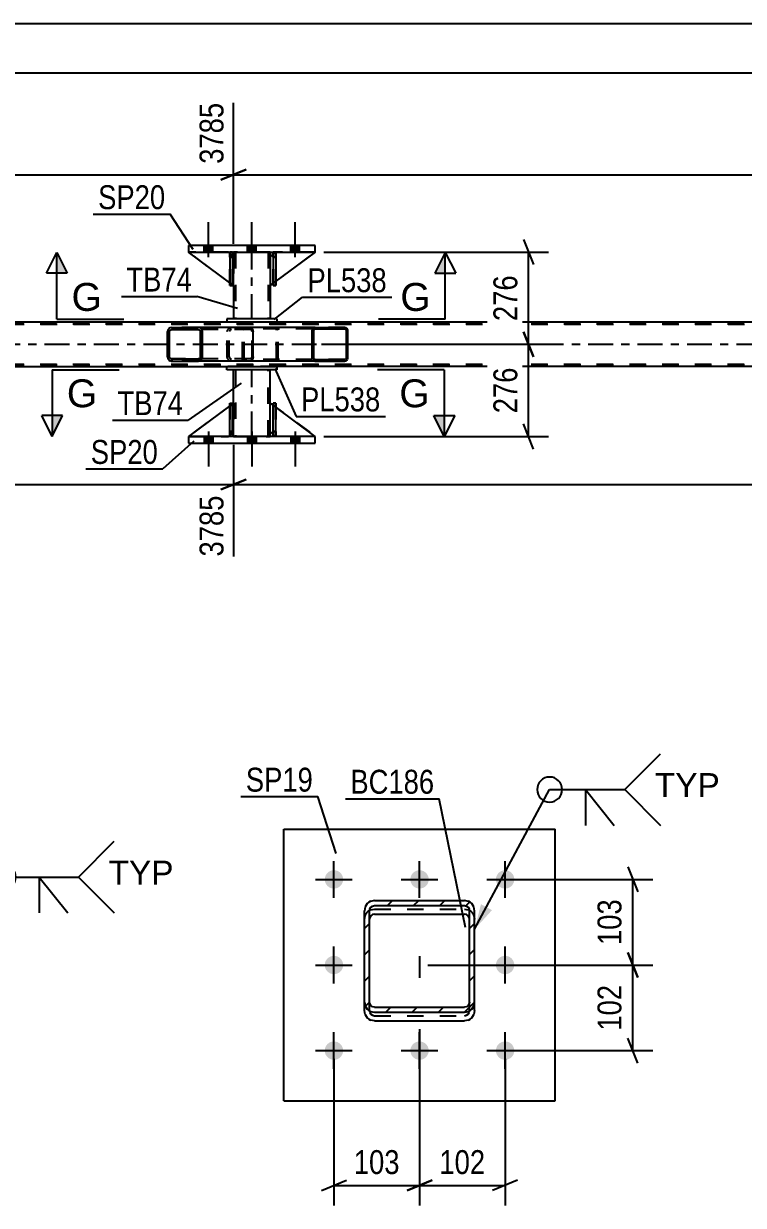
# Model space of a CAD drawing. Header units: millimetres. Extents: x 0 to 841, y 0 to 594.
# Drawn here: x 132.5 to 218.7, y 149 to 290.5 of the extents above; entities that cross this region are included whole.
import ezdxf

# ---------------------------------------------------------------- set-up
doc = ezdxf.new("R2010")
doc.units = ezdxf.units.MM
doc.linetypes.add('DXK_LINE_DOT2', pattern=[3.9198, 1.9599, -1.9599])
doc.linetypes.add('DXK_LINE_DOT3', pattern=[5.9187, 2.979, -0.9799, 0.9799, -0.9799])
doc.styles.add('Arial', font='ARIAL.TTF', dxfattribs={"height": 0.2})
doc.styles.add('Arial Narrow', font='ARIALN.TTF', dxfattribs={"height": 0.2})

# ---------------------------------------------------------------- blocks, each defined once
blk = doc.blocks.new('Bolt-318884897-10222 - 10102')
at = {"linetype": 'Continuous'}
for points in [[(169.68, 189.14, -1), (169.68, 186.94, -1)], [(179.93, 189.14, -1), (179.93, 186.94, -1)], [(190.18, 189.14, -1), (190.18, 186.94, -1)], [(169.68, 178.89, -1), (169.68, 176.69, -1)], [(190.18, 178.89, -1), (190.18, 176.69, -1)], [(169.68, 168.64, -1), (169.68, 166.44, -1)], [(179.93, 168.64, -1), (179.93, 166.44, -1)], [(190.18, 168.64, -1), (190.18, 166.44, -1)]]:
    blk.add_hatch(color=1, dxfattribs=at).paths.add_polyline_path(points)
at = {"color": 1, "linetype": 'Continuous'}
for p, q in [((169.68, 185.84), (169.68, 190.24)), ((179.93, 185.84), (179.93, 190.24)), ((190.18, 185.84), (190.18, 190.24)), ((167.48, 188.04), (171.88, 188.04)), ((177.73, 188.04), (182.13, 188.04)), ((187.98, 188.04), (192.38, 188.04)), ((169.68, 175.59), (169.68, 179.99)), ((190.18, 175.59), (190.18, 179.99)), ((167.48, 177.79), (171.88, 177.79)), ((187.98, 177.79), (192.38, 177.79)), ((169.68, 165.34), (169.68, 169.74)), ((179.93, 165.34), (179.93, 169.74)), ((190.18, 165.34), (190.18, 169.74)), ((167.48, 167.54), (171.88, 167.54)), ((177.73, 167.54), (182.13, 167.54)), ((187.98, 167.54), (192.38, 167.54))]:
    blk.add_line(p, q, dxfattribs=at)
blk = doc.blocks.new('Part-318884897-10118 - 10102')
at = {"linetype": 'Continuous'}
h = blk.add_hatch(dxfattribs=at)
h.set_pattern_fill('', scale=0.7, style=0, pattern_type=0)
h.set_pattern_definition([(45, (185.325, 172.1454), (-1.57154, 1.57154), [])])
h.paths.add_polyline_path([(174.53, 172.15), (185.33, 172.15), (185.78, 172.24), (186.17, 172.5), (186.43, 172.9), (186.53, 173.36), (186.53, 184.29), (186.43, 184.76), (186.17, 185.15), (185.78, 185.41), (185.33, 185.51), (174.53, 185.51), (174.07, 185.41), (173.68, 185.15), (173.42, 184.76), (173.33, 184.29), (173.33, 173.36), (173.42, 172.9), (173.68, 172.5), (174.07, 172.24)])
h.paths.add_polyline_path([(173.97, 173.13), (173.93, 173.36), (173.93, 184.29), (173.97, 184.52), (174.1, 184.72), (174.3, 184.85), (174.53, 184.9), (185.33, 184.9), (185.55, 184.85), (185.75, 184.72), (185.88, 184.52), (185.93, 184.29), (185.93, 173.36), (185.88, 173.13), (185.75, 172.93), (185.55, 172.8), (185.33, 172.75), (174.53, 172.75), (174.3, 172.8), (174.1, 172.93)])
at = {"color": 2, "linetype": 'Continuous'}
for p, q in [((174.53, 185.51), (174.07, 185.41)), ((174.53, 185.51), (185.33, 185.51)), ((185.78, 185.41), (185.33, 185.51)), ((173.42, 184.76), (173.33, 184.29)), ((173.33, 173.36), (173.33, 184.29)), ((173.93, 184.29), (173.97, 184.52)), ((173.93, 173.36), (173.93, 184.29)), ((173.97, 184.52), (174.1, 184.72)), ((174.1, 184.72), (174.3, 184.85)), ((174.3, 184.85), (174.53, 184.9)), ((174.53, 184.9), (185.33, 184.9)), ((185.33, 184.9), (185.55, 184.85)), ((185.55, 184.85), (185.75, 184.72)), ((185.75, 184.72), (185.88, 184.52)), ((185.88, 184.52), (185.93, 184.29)), ((185.93, 173.36), (185.93, 184.29)), ((186.53, 184.29), (186.43, 184.76)), ((186.53, 173.36), (186.53, 184.29)), ((173.97, 183.49), (173.93, 183.26)), ((174.1, 183.69), (173.97, 183.49)), ((174.3, 183.82), (174.1, 183.69)), ((174.53, 183.87), (174.3, 183.82)), ((174.53, 183.87), (185.33, 183.87)), ((185.55, 183.82), (185.33, 183.87)), ((185.75, 183.69), (185.55, 183.82)), ((185.88, 183.49), (185.75, 183.69)), ((185.93, 183.26), (185.88, 183.49)), ((173.33, 172.33), (173.33, 173.36)), ((173.33, 173.36), (173.42, 172.9)), ((173.97, 173.13), (173.93, 173.36)), ((174.1, 172.93), (173.97, 173.13)), ((174.3, 172.8), (174.1, 172.93)), ((174.53, 172.75), (174.3, 172.8)), ((174.53, 172.75), (185.33, 172.75)), ((185.55, 172.8), (185.33, 172.75)), ((185.75, 172.93), (185.55, 172.8)), ((185.88, 173.13), (185.75, 172.93)), ((185.93, 173.36), (185.88, 173.13)), ((186.43, 172.9), (186.53, 173.36)), ((186.53, 172.33), (186.53, 173.36)), ((173.42, 171.86), (173.33, 172.33)), ((174.07, 172.24), (174.53, 172.15)), ((174.53, 172.15), (185.33, 172.15)), ((185.33, 172.15), (185.78, 172.24)), ((186.53, 172.33), (186.43, 171.86)), ((174.53, 171.11), (174.07, 171.2)), ((174.53, 171.11), (185.33, 171.11)), ((185.78, 171.2), (185.33, 171.11))]:
    blk.add_line(p, q, dxfattribs=at)
at = {"color": 7, "linetype": 'DXK_LINE_DOT2'}
for p, q in [((173.33, 173.36), (173.33, 184.29)), ((173.93, 172.33), (173.93, 184.29)), ((174.07, 184.38), (174.53, 184.47)), ((174.53, 184.47), (185.33, 184.47)), ((185.33, 184.47), (185.78, 184.38)), ((185.93, 172.33), (185.93, 184.29)), ((186.53, 173.36), (186.53, 184.29)), ((173.33, 183.26), (173.42, 183.72)), ((186.43, 183.72), (186.53, 183.26)), ((173.93, 172.33), (173.97, 172.09)), ((173.97, 172.09), (174.1, 171.9)), ((174.1, 171.9), (174.3, 171.77)), ((174.3, 171.77), (174.53, 171.72)), ((174.53, 171.72), (185.33, 171.72)), ((185.33, 171.72), (185.55, 171.77)), ((185.55, 171.77), (185.75, 171.9)), ((185.75, 171.9), (185.88, 172.09)), ((185.88, 172.09), (185.93, 172.33))]:
    blk.add_line(p, q, dxfattribs=at)
at = {"color": 7, "linetype": 'DXK_LINE_DOT3'}
blk.add_line((179.93, 178.83), (179.93, 176.24), dxfattribs=at)
at = {"color": 2, "linetype": 'Continuous'}
for centre, start, end in [((174.53, 184.3), 112.8504, 157.8474), ((185.32, 184.3), 22.1526, 67.1496), ((174.53, 173.35), 202.1526, 247.1496), ((185.32, 173.35), 292.8504, 337.8474), ((174.53, 172.32), 202.1526, 247.1496), ((185.32, 172.32), 292.8504, 337.8474)]:
    blk.add_arc(centre, 1.21, start, end, dxfattribs=at)
at = {"color": 7, "linetype": 'DXK_LINE_DOT2'}
for centre, start, end in [((174.53, 183.27), 112.8504, 157.8474), ((185.32, 183.27), 22.1526, 67.1496)]:
    blk.add_arc(centre, 1.21, start, end, dxfattribs=at)
blk = doc.blocks.new('Part-318884897-10122 - 10102')
at = {"color": 2, "linetype": 'Continuous'}
for p, q in [((163.68, 161.54), (163.68, 194.04)), ((163.68, 194.04), (196.18, 194.04)), ((196.18, 161.54), (196.18, 194.04)), ((163.68, 161.54), (196.18, 161.54))]:
    blk.add_line(p, q, dxfattribs=at)
blk = doc.blocks.new('Part-318884897-5568 - 5502')
at = {"color": 2, "linetype": 'Continuous'}
for p, q in [((162.41, 262.9), (162.05, 262.55)), ((162.05, 262.55), (162.05, 259.15)), ((167.45, 263.15), (162.73, 259.65)), ((162.41, 259.41), (162.05, 259.15))]:
    blk.add_line(p, q, dxfattribs=at)
at = {"color": 7, "linetype": 'DXK_LINE_DOT2'}
for p, q in [((162.65, 263.15), (162.41, 262.9)), ((167.45, 263.15), (162.65, 263.15)), ((162.73, 259.65), (162.41, 259.41))]:
    blk.add_line(p, q, dxfattribs=at)
blk = doc.blocks.new('Part-318884897-5510 - 5502')
at = {"color": 7, "linetype": 'DXK_LINE_DOT2'}
for p, q in [((157.21, 262.55), (157.21, 263.15)), ((157.21, 263.15), (157.21, 263.15)), ((157.21, 263.15), (157.21, 259.15)), ((157.53, 263.15), (157.21, 263.15)), ((157.21, 259.15), (157.21, 262.55)), ((157.21, 262.55), (157.53, 262.55)), ((157.53, 262.55), (157.53, 263.15)), ((157.53, 259.15), (157.53, 263.15)), ((157.53, 262.55), (157.53, 259.15)), ((157.21, 259.15), (157.53, 259.15))]:
    blk.add_line(p, q, dxfattribs=at)
blk = doc.blocks.new('Part-318884897-5517 - 5502')
at = {"color": 2, "linetype": 'Continuous'}
for p, q in [((157.65, 263.15), (157.65, 262.55)), ((162.05, 263.15), (162.05, 262.55)), ((157.65, 259.15), (157.65, 255.15)), ((162.05, 259.15), (162.05, 255.15))]:
    blk.add_line(p, q, dxfattribs=at)
at = {"color": 7, "linetype": 'DXK_LINE_DOT2'}
for p, q in [((162.05, 263.15), (157.65, 263.15)), ((157.65, 262.55), (157.65, 259.15)), ((157.89, 263.15), (157.89, 255.15)), ((161.81, 263.15), (161.81, 255.15)), ((162.05, 262.55), (162.05, 259.15)), ((162.05, 255.15), (157.65, 255.15))]:
    blk.add_line(p, q, dxfattribs=at)
at = {"color": 7, "linetype": 'DXK_LINE_DOT3'}
blk.add_line((159.85, 255.15), (159.85, 263.15), dxfattribs=at)
blk = doc.blocks.new('Part-318884897-5522 - 5502')
at = {"color": 2, "linetype": 'Continuous'}
for p, q in [((162.85, 255.15), (156.85, 255.15)), ((156.85, 255.15), (156.85, 254.75)), ((162.85, 254.75), (156.85, 254.75)), ((162.85, 255.15), (162.85, 254.75))]:
    blk.add_line(p, q, dxfattribs=at)
blk = doc.blocks.new('Part-318884897-5527 - 5502')
at = {"color": 2, "linetype": 'Continuous'}
for p, q in [((156.85, 249.47), (162.85, 249.47)), ((156.85, 249.07), (156.85, 249.47)), ((162.85, 249.07), (156.85, 249.07)), ((162.85, 249.47), (162.85, 249.07))]:
    blk.add_line(p, q, dxfattribs=at)
blk = doc.blocks.new('Part-318884897-5532 - 5502')
at = {"color": 2, "linetype": 'Continuous'}
for p, q in [((157.65, 245.07), (157.65, 249.07)), ((162.05, 245.07), (162.05, 249.07)), ((157.65, 241.07), (157.65, 241.67)), ((162.05, 241.07), (162.05, 241.67))]:
    blk.add_line(p, q, dxfattribs=at)
at = {"color": 7, "linetype": 'DXK_LINE_DOT2'}
for p, q in [((162.05, 249.07), (157.65, 249.07)), ((157.89, 249.07), (157.89, 241.07)), ((161.81, 241.07), (161.81, 249.07)), ((157.65, 241.67), (157.65, 245.07)), ((162.05, 241.67), (162.05, 245.07)), ((157.65, 241.07), (162.05, 241.07))]:
    blk.add_line(p, q, dxfattribs=at)
at = {"color": 7, "linetype": 'DXK_LINE_DOT3'}
blk.add_line((159.85, 241.07), (159.85, 249.07), dxfattribs=at)
blk = doc.blocks.new('Part-318884897-5548 - 5502')
at = {"color": 2, "linetype": 'Continuous'}
for p, q in [((167.45, 263.95), (152.25, 263.95)), ((152.25, 263.95), (152.25, 263.15)), ((167.45, 263.15), (167.45, 263.95)), ((152.25, 263.15), (167.45, 263.15))]:
    blk.add_line(p, q, dxfattribs=at)
blk = doc.blocks.new('Part-318884897-5553 - 5502')
at = {"color": 2, "linetype": 'Continuous'}
for p, q in [((152.25, 241.07), (152.25, 240.27)), ((167.45, 241.07), (152.25, 241.07)), ((167.45, 240.27), (167.45, 241.07)), ((152.25, 240.27), (167.45, 240.27))]:
    blk.add_line(p, q, dxfattribs=at)
blk = doc.blocks.new('Part-318884897-5554 - 5502')
at = {"color": 2, "linetype": 'Continuous'}
for p, q in [((162.05, 241.67), (162.05, 245.07)), ((162.41, 244.81), (162.05, 245.07)), ((167.45, 241.07), (162.73, 244.57)), ((162.41, 241.32), (162.05, 241.67))]:
    blk.add_line(p, q, dxfattribs=at)
at = {"color": 7, "linetype": 'DXK_LINE_DOT2'}
for p, q in [((162.73, 244.57), (162.41, 244.81)), ((162.65, 241.07), (162.41, 241.32)), ((167.45, 241.07), (162.65, 241.07)), ((167.45, 241.07), (167.45, 241.07)), ((167.45, 241.07), (167.45, 241.07))]:
    blk.add_line(p, q, dxfattribs=at)
blk = doc.blocks.new('Part-318884897-5555 - 5502')
at = {"color": 7, "linetype": 'DXK_LINE_DOT2'}
for p, q in [((162.05, 241.67), (162.05, 245.07)), ((162.05, 245.07), (167.45, 241.07)), ((162.65, 241.07), (162.05, 241.67)), ((167.45, 241.07), (162.65, 241.07))]:
    blk.add_line(p, q, dxfattribs=at)
blk = doc.blocks.new('Part-318884897-5556 - 5502')
at = {"color": 7, "linetype": 'DXK_LINE_DOT2'}
for p, q in [((157.53, 244.98), (157.21, 244.74)), ((157.65, 241.67), (157.65, 245.07)), ((152.25, 241.07), (157.05, 241.07)), ((157.65, 241.67), (157.05, 241.07)), ((157.53, 241.54), (157.21, 241.22))]:
    blk.add_line(p, q, dxfattribs=at)
at = {"color": 2, "linetype": 'Continuous'}
for p, q in [((157.65, 245.07), (157.53, 244.98)), ((157.65, 241.67), (157.65, 245.07)), ((157.21, 244.74), (152.25, 241.07)), ((157.21, 241.22), (157.05, 241.07)), ((157.65, 241.67), (157.53, 241.54)), ((157.65, 241.67), (157.65, 241.67))]:
    blk.add_line(p, q, dxfattribs=at)
blk = doc.blocks.new('Part-318884897-5563 - 5502')
at = {"color": 7, "linetype": 'DXK_LINE_DOT2'}
for p, q in [((157.65, 245.07), (152.25, 241.07)), ((157.65, 241.67), (157.65, 245.07)), ((157.65, 245.07), (157.65, 241.67)), ((152.25, 241.07), (157.05, 241.07)), ((157.05, 241.07), (157.65, 241.67)), ((157.65, 241.67), (157.05, 241.07)), ((157.65, 241.67), (157.65, 241.67))]:
    blk.add_line(p, q, dxfattribs=at)
blk = doc.blocks.new('Part-318884897-5564 - 5502')
at = {"color": 2, "linetype": 'Continuous'}
for p, q in [((162.41, 241.07), (162.41, 245.07)), ((162.41, 245.07), (162.73, 245.07)), ((162.73, 241.07), (162.73, 245.07)), ((162.41, 241.07), (162.41, 241.07)), ((162.73, 241.07), (162.41, 241.07))]:
    blk.add_line(p, q, dxfattribs=at)
at = {"color": 7, "linetype": 'DXK_LINE_DOT2'}
for p, q in [((162.41, 245.07), (162.41, 241.67)), ((162.73, 241.67), (162.73, 245.07)), ((162.41, 241.67), (162.41, 241.07)), ((162.41, 241.67), (162.73, 241.67)), ((162.73, 241.07), (162.73, 241.67)), ((162.73, 241.07), (162.73, 241.07))]:
    blk.add_line(p, q, dxfattribs=at)
blk = doc.blocks.new('Part-318884897-5565 - 5502')
at = {"color": 2, "linetype": 'Continuous'}
for p, q in [((157.21, 241.07), (157.21, 245.07)), ((157.21, 245.07), (157.53, 245.07)), ((157.53, 241.07), (157.53, 245.07)), ((157.21, 241.07), (157.21, 241.07)), ((157.53, 241.07), (157.21, 241.07))]:
    blk.add_line(p, q, dxfattribs=at)
at = {"color": 7, "linetype": 'DXK_LINE_DOT2'}
for p, q in [((157.21, 245.07), (157.21, 241.67)), ((157.53, 241.67), (157.53, 245.07)), ((157.21, 241.67), (157.21, 241.07)), ((157.21, 241.67), (157.53, 241.67)), ((157.53, 241.07), (157.53, 241.67)), ((157.53, 241.07), (157.53, 241.07))]:
    blk.add_line(p, q, dxfattribs=at)
blk = doc.blocks.new('Part-318884897-5566 - 5502')
at = {"color": 7, "linetype": 'DXK_LINE_DOT2'}
for p, q in [((162.73, 245.07), (162.41, 245.07)), ((162.41, 241.67), (162.41, 245.07)), ((162.41, 245.07), (162.41, 241.07)), ((162.73, 245.07), (162.73, 241.67)), ((162.73, 241.07), (162.73, 245.07)), ((162.73, 241.67), (162.41, 241.67)), ((162.41, 241.07), (162.41, 241.67)), ((162.73, 241.07), (162.41, 241.07)), ((162.73, 241.67), (162.73, 241.07)), ((162.73, 241.07), (162.73, 241.07))]:
    blk.add_line(p, q, dxfattribs=at)
blk = doc.blocks.new('Part-318884897-5567 - 5502')
at = {"color": 7, "linetype": 'DXK_LINE_DOT2'}
for p, q in [((157.21, 245.07), (157.53, 245.07)), ((157.21, 241.67), (157.21, 245.07)), ((157.21, 245.07), (157.21, 241.07)), ((157.53, 245.07), (157.53, 241.67)), ((157.53, 241.07), (157.53, 244.98)), ((157.53, 241.67), (157.21, 241.67)), ((157.21, 241.07), (157.21, 241.67)), ((157.53, 241.07), (157.21, 241.07)), ((157.53, 241.67), (157.53, 241.07)), ((157.53, 241.07), (157.53, 241.07))]:
    blk.add_line(p, q, dxfattribs=at)
blk = doc.blocks.new('Part-318884897-5604 - 5502')
at = {"linetype": 'Continuous'}
h = blk.add_hatch(dxfattribs=at)
h.set_pattern_fill('', scale=0.7, style=0, pattern_type=0)
h.set_pattern_definition([(45, (153.8937, 253.8129), (-1.57154, 1.57154), [])])
h.paths.add_polyline_path([(153.93, 253.63), (153.89, 253.81), (153.78, 253.97), (153.62, 254.07), (153.43, 254.11), (150.24, 254.11), (150.05, 254.07), (149.89, 253.97), (149.78, 253.81), (149.74, 253.63), (149.74, 250.59), (149.78, 250.41), (149.89, 250.25), (150.05, 250.15), (150.24, 250.11), (153.43, 250.11), (153.62, 250.15), (153.78, 250.25), (153.89, 250.41), (153.93, 250.59)])
h.paths.add_polyline_path([(153.66, 250.5), (153.61, 250.42), (153.53, 250.37), (153.43, 250.35), (150.24, 250.35), (150.15, 250.37), (150.07, 250.42), (150.01, 250.5), (149.99, 250.59), (149.99, 253.63), (150.01, 253.72), (150.07, 253.8), (150.15, 253.85), (150.24, 253.87), (153.43, 253.87), (153.53, 253.85), (153.61, 253.8), (153.66, 253.72), (153.68, 253.63), (153.68, 250.59)])
at = {"color": 2, "linetype": 'Continuous'}
for p, q in [((149.78, 253.81), (149.74, 253.63)), ((149.74, 250.59), (149.74, 253.63)), ((149.99, 253.63), (150.01, 253.72)), ((149.99, 250.59), (149.99, 253.63)), ((150.01, 253.72), (150.07, 253.8)), ((150.24, 254.11), (150.05, 254.07)), ((150.07, 253.8), (150.15, 253.85)), ((150.15, 253.85), (150.24, 253.87)), ((150.24, 254.11), (153.43, 254.11)), ((150.24, 253.87), (153.43, 253.87)), ((159.73, 254.11), (153.43, 254.11)), ((153.62, 254.07), (153.43, 254.11)), ((153.43, 253.87), (153.53, 253.85)), ((153.53, 253.85), (153.61, 253.8)), ((153.61, 253.8), (153.66, 253.72)), ((153.66, 253.72), (153.68, 253.63)), ((153.68, 250.59), (153.68, 253.63)), ((153.93, 253.63), (153.89, 253.81)), ((153.93, 250.59), (153.93, 253.63)), ((159.73, 254.11), (159.83, 254.07)), ((159.83, 254.07), (159.92, 253.97)), ((159.92, 253.97), (159.98, 253.81)), ((159.98, 253.81), (160, 253.63)), ((160, 250.59), (160, 253.63)), ((149.74, 250.59), (149.78, 250.41)), ((150.01, 250.5), (149.99, 250.59)), ((150.07, 250.42), (150.01, 250.5)), ((153.66, 250.5), (153.61, 250.42)), ((153.68, 250.59), (153.66, 250.5)), ((153.89, 250.41), (153.93, 250.59)), ((160, 250.59), (159.98, 250.41)), ((150.05, 250.15), (150.24, 250.11)), ((150.15, 250.37), (150.07, 250.42)), ((150.24, 250.35), (150.15, 250.37)), ((150.24, 250.35), (153.43, 250.35)), ((150.24, 250.11), (153.43, 250.11)), ((153.53, 250.37), (153.43, 250.35)), ((153.43, 250.11), (153.62, 250.15)), ((159.73, 250.11), (153.43, 250.11)), ((153.61, 250.42), (153.53, 250.37)), ((159.83, 250.15), (159.73, 250.11)), ((159.92, 250.25), (159.83, 250.15)), ((159.98, 250.41), (159.92, 250.25))]:
    blk.add_line(p, q, dxfattribs=at)
at = {"color": 7, "linetype": 'DXK_LINE_DOT2'}
for p, q in [((153.43, 254.11), (150.24, 254.11)), ((159.73, 253.87), (150.24, 253.87)), ((156.89, 253.63), (156.93, 253.81)), ((156.89, 250.59), (156.89, 253.63)), ((157.16, 253.72), (157.14, 253.63)), ((157.14, 250.59), (157.14, 253.63)), ((157.22, 253.8), (157.16, 253.72)), ((157.2, 254.07), (157.4, 254.11)), ((157.3, 253.85), (157.22, 253.8)), ((157.4, 253.87), (157.3, 253.85)), ((158.74, 253.87), (158.74, 254.11)), ((159.78, 253.85), (159.73, 253.87)), ((159.83, 253.8), (159.78, 253.85)), ((159.85, 253.72), (159.83, 253.8)), ((159.87, 253.63), (159.85, 253.72)), ((159.87, 250.59), (159.87, 253.63)), ((156.93, 250.41), (156.89, 250.59)), ((157.14, 250.59), (157.16, 250.5)), ((157.16, 250.5), (157.22, 250.42)), ((159.83, 250.42), (159.85, 250.5)), ((159.85, 250.5), (159.87, 250.59)), ((159.73, 250.35), (150.24, 250.35)), ((153.43, 250.11), (150.24, 250.11)), ((157.4, 250.11), (157.2, 250.15)), ((157.22, 250.42), (157.24, 250.41)), ((157.24, 250.41), (157.3, 250.37)), ((157.3, 250.37), (157.4, 250.35)), ((158.74, 250.11), (158.74, 250.35)), ((159.73, 250.35), (159.78, 250.37)), ((159.78, 250.37), (159.83, 250.42))]:
    blk.add_line(p, q, dxfattribs=at)
at = {"color": 2, "linetype": 'Continuous'}
for centre, start, end in [((150.23, 253.61), 111.1941, 156.1506), ((153.44, 253.61), 23.8494, 68.8059), ((150.23, 250.6), 203.8494, 248.8059), ((153.44, 250.6), 291.1941, 336.1506)]:
    blk.add_arc(centre, 0.492, start, end, dxfattribs=at)
at = {"color": 7, "linetype": 'DXK_LINE_DOT2'}
for centre, start, end in [((157.38, 253.61), 111.1941, 156.1506), ((157.38, 250.6), 203.8494, 248.8059)]:
    blk.add_arc(centre, 0.492, start, end, dxfattribs=at)
blk = doc.blocks.new('Part-318884897-5606 - 5502')
at = {"linetype": 'Continuous'}
h = blk.add_hatch(dxfattribs=at)
h.set_pattern_fill('', scale=0.7, style=0, pattern_type=0)
h.set_pattern_definition([(45, (171.3176, 253.9117), (-1.57154, 1.57154), [])])
h.paths.add_polyline_path([(171.34, 253.79), (171.32, 253.91), (171.24, 254.02), (171.13, 254.08), (171, 254.11), (167.43, 254.11), (167.3, 254.08), (167.19, 254.02), (167.11, 253.91), (167.09, 253.79), (167.09, 250.43), (167.11, 250.31), (167.19, 250.2), (167.3, 250.13), (167.43, 250.11), (171, 250.11), (171.13, 250.13), (171.24, 250.2), (171.32, 250.31), (171.34, 250.43)])
h.paths.add_polyline_path([(171.16, 250.37), (171.12, 250.32), (171.07, 250.28), (171, 250.27), (167.43, 250.27), (167.36, 250.28), (167.31, 250.32), (167.27, 250.37), (167.26, 250.43), (167.26, 253.79), (167.27, 253.85), (167.31, 253.9), (167.36, 253.94), (167.43, 253.95), (171, 253.95), (171.07, 253.94), (171.12, 253.9), (171.16, 253.85), (171.17, 253.79), (171.17, 250.43)])
at = {"color": 7, "linetype": 'DXK_LINE_DOT2'}
for p, q in [((158.74, 253.79), (158.76, 253.91)), ((158.74, 250.43), (158.74, 253.79)), ((158.92, 253.85), (158.91, 253.79)), ((158.91, 250.43), (158.91, 253.79)), ((158.96, 253.9), (158.92, 253.85)), ((158.95, 254.08), (159.08, 254.11)), ((159.01, 253.94), (158.96, 253.9)), ((159.08, 253.95), (159.01, 253.94)), ((159.73, 254.11), (159.08, 254.11)), ((171, 253.95), (159.08, 253.95)), ((162.65, 254.11), (162.78, 254.08)), ((162.72, 253.94), (162.65, 253.95)), ((162.77, 253.9), (162.72, 253.94)), ((162.81, 253.85), (162.77, 253.9)), ((162.82, 253.79), (162.81, 253.85)), ((162.82, 250.43), (162.82, 253.79)), ((162.97, 253.91), (162.99, 253.79)), ((162.99, 250.43), (162.99, 253.79)), ((171, 254.11), (167.43, 254.11)), ((158.76, 250.31), (158.74, 250.43)), ((158.91, 250.43), (158.92, 250.37)), ((158.92, 250.37), (158.96, 250.32)), ((159.08, 250.11), (158.95, 250.13)), ((158.96, 250.32), (159.01, 250.28)), ((159.01, 250.28), (159.08, 250.27)), ((171, 250.27), (159.08, 250.27)), ((159.73, 250.11), (159.08, 250.11)), ((162.65, 250.27), (162.72, 250.28)), ((162.78, 250.13), (162.65, 250.11)), ((162.72, 250.28), (162.77, 250.32)), ((162.77, 250.32), (162.81, 250.37)), ((162.81, 250.37), (162.82, 250.43)), ((162.99, 250.43), (162.97, 250.31)), ((171, 250.11), (167.43, 250.11))]:
    blk.add_line(p, q, dxfattribs=at)
at = {"color": 2, "linetype": 'Continuous'}
for p, q in [((167.43, 254.11), (159.73, 254.11)), ((167.11, 253.91), (167.09, 253.79)), ((167.09, 250.43), (167.09, 253.79)), ((167.26, 253.79), (167.27, 253.85)), ((167.26, 250.43), (167.26, 253.79)), ((167.27, 253.85), (167.31, 253.9)), ((167.43, 254.11), (167.3, 254.08)), ((167.31, 253.9), (167.36, 253.94)), ((167.36, 253.94), (167.43, 253.95)), ((167.43, 254.11), (171, 254.11)), ((167.43, 253.95), (171, 253.95)), ((171.13, 254.08), (171, 254.11)), ((171, 253.95), (171.07, 253.94)), ((171.07, 253.94), (171.12, 253.9)), ((171.12, 253.9), (171.16, 253.85)), ((171.16, 253.85), (171.17, 253.79)), ((171.17, 250.43), (171.17, 253.79)), ((171.34, 253.79), (171.32, 253.91)), ((171.34, 250.43), (171.34, 253.79)), ((167.43, 250.11), (159.73, 250.11)), ((167.09, 250.43), (167.11, 250.31)), ((167.27, 250.37), (167.26, 250.43)), ((167.31, 250.32), (167.27, 250.37)), ((167.3, 250.13), (167.43, 250.11)), ((167.36, 250.28), (167.31, 250.32)), ((167.43, 250.27), (167.36, 250.28)), ((167.43, 250.27), (171, 250.27)), ((167.43, 250.11), (171, 250.11)), ((171.07, 250.28), (171, 250.27)), ((171, 250.11), (171.13, 250.13)), ((171.12, 250.32), (171.07, 250.28)), ((171.16, 250.37), (171.12, 250.32)), ((171.17, 250.43), (171.16, 250.37)), ((171.32, 250.31), (171.34, 250.43))]:
    blk.add_line(p, q, dxfattribs=at)
at = {"color": 7, "linetype": 'DXK_LINE_DOT2'}
for centre, start, end in [((162.67, 253.78), 24.3199, 69.2417), ((159.07, 250.44), 204.3199, 249.2417), ((162.67, 250.44), 290.7583, 335.6801)]:
    blk.add_arc(centre, 0.331, start, end, dxfattribs=at)
at = {"color": 2, "linetype": 'Continuous'}
for centre, start, end in [((167.41, 253.78), 110.7583, 155.68), ((171.02, 253.78), 24.32, 69.2417), ((167.41, 250.44), 204.32, 249.2417), ((171.02, 250.44), 290.7583, 335.68)]:
    blk.add_arc(centre, 0.331, start, end, dxfattribs=at)
blk = doc.blocks.new('Part-318884897-5610 - 5502')
at = {"color": 7, "linetype": 'DXK_LINE_DOT2'}
for p, q in [((162.65, 263.15), (162.05, 262.55)), ((162.05, 259.15), (167.45, 263.15)), ((162.05, 262.55), (162.05, 259.15)), ((167.45, 263.15), (162.65, 263.15))]:
    blk.add_line(p, q, dxfattribs=at)
blk = doc.blocks.new('Part-318884897-5611 - 5502')
at = {"color": 2, "linetype": 'Continuous'}
for p, q in [((157.21, 259.48), (152.25, 263.15)), ((157.21, 263), (157.05, 263.15)), ((157.65, 262.55), (157.53, 262.68)), ((157.65, 262.55), (157.65, 262.55)), ((157.65, 259.15), (157.65, 262.55)), ((157.53, 259.24), (157.65, 259.15)), ((157.65, 259.15), (157.65, 259.15))]:
    blk.add_line(p, q, dxfattribs=at)
at = {"color": 7, "linetype": 'DXK_LINE_DOT2'}
for p, q in [((157.05, 263.15), (152.25, 263.15)), ((157.05, 263.15), (157.65, 262.55)), ((157.53, 262.68), (157.21, 263)), ((157.65, 262.55), (157.65, 259.15)), ((157.53, 259.24), (157.21, 259.48))]:
    blk.add_line(p, q, dxfattribs=at)
blk = doc.blocks.new('Part-318884897-5612 - 5502')
at = {"color": 7, "linetype": 'DXK_LINE_DOT2'}
for p, q in [((157.65, 259.15), (152.25, 263.15)), ((152.25, 263.15), (157.05, 263.15)), ((157.05, 263.15), (157.65, 262.55)), ((157.65, 262.55), (157.05, 263.15)), ((157.65, 262.55), (157.65, 259.15)), ((157.65, 262.55), (157.65, 262.55)), ((157.65, 262.55), (157.65, 259.15))]:
    blk.add_line(p, q, dxfattribs=at)
blk = doc.blocks.new('Part-318884897-5613 - 5502')
at = {"color": 2, "linetype": 'Continuous'}
for p, q in [((162.73, 263.15), (162.41, 263.15)), ((162.41, 263.15), (162.41, 259.15)), ((162.73, 263.15), (162.73, 263.15)), ((162.73, 263.15), (162.73, 259.15)), ((162.73, 259.15), (162.41, 259.15))]:
    blk.add_line(p, q, dxfattribs=at)
at = {"color": 7, "linetype": 'DXK_LINE_DOT2'}
for p, q in [((162.41, 262.55), (162.41, 263.15)), ((162.73, 262.55), (162.41, 262.55)), ((162.41, 262.55), (162.41, 259.15)), ((162.73, 262.55), (162.73, 263.15)), ((162.73, 263.15), (162.73, 263.15)), ((162.73, 259.15), (162.73, 262.55))]:
    blk.add_line(p, q, dxfattribs=at)
blk = doc.blocks.new('Part-318884897-5614 - 5502')
at = {"color": 2, "linetype": 'Continuous'}
for p, q in [((157.53, 263.15), (157.21, 263.15)), ((157.21, 263.15), (157.21, 259.15)), ((157.53, 263.15), (157.53, 263.15)), ((157.53, 263.15), (157.53, 259.15)), ((157.53, 259.15), (157.21, 259.15))]:
    blk.add_line(p, q, dxfattribs=at)
at = {"color": 7, "linetype": 'DXK_LINE_DOT2'}
for p, q in [((157.21, 262.55), (157.21, 263.15)), ((157.53, 262.55), (157.21, 262.55)), ((157.21, 262.55), (157.21, 259.15)), ((157.53, 262.55), (157.53, 263.15)), ((157.53, 263.15), (157.53, 263.15)), ((157.53, 259.15), (157.53, 262.55))]:
    blk.add_line(p, q, dxfattribs=at)
blk = doc.blocks.new('Part-318884897-5615 - 5502')
at = {"color": 7, "linetype": 'DXK_LINE_DOT2'}
for p, q in [((162.41, 262.55), (162.41, 263.15)), ((162.41, 263.15), (162.41, 263.15)), ((162.41, 263.15), (162.41, 259.15)), ((162.73, 263.15), (162.41, 263.15)), ((162.41, 259.15), (162.41, 262.55)), ((162.41, 262.55), (162.73, 262.55)), ((162.73, 262.55), (162.73, 263.15)), ((162.73, 259.15), (162.73, 263.15)), ((162.73, 262.55), (162.73, 259.15)), ((162.41, 259.15), (162.73, 259.15))]:
    blk.add_line(p, q, dxfattribs=at)
blk = doc.blocks.new('Part-318884897-5674 - 5502')
at = {"color": 2, "linetype": 'Continuous'}
for p, q in [((156.85, 254.75), (64, 254.75)), ((327.12, 254.75), (162.85, 254.75)), ((64, 249.47), (156.85, 249.47)), ((327.12, 249.47), (162.85, 249.47))]:
    blk.add_line(p, q, dxfattribs=at)
at = {"color": 7, "linetype": 'DXK_LINE_DOT2'}
for p, q in [((162.85, 254.75), (156.85, 254.75)), ((728.35, 254.51), (64, 254.51)), ((64, 254.51), (727.63, 254.51)), ((728.35, 249.71), (64, 249.71)), ((64, 249.71), (727.63, 249.71)), ((162.85, 249.47), (156.85, 249.47))]:
    blk.add_line(p, q, dxfattribs=at)
at = {"color": 7, "linetype": 'DXK_LINE_DOT3'}
blk.add_line((64, 252.11), (728.01, 252.11), dxfattribs=at)
blk = doc.blocks.new('Bolt-318884897-5738 - 5502')
at = {"linetype": 'Continuous'}
for points in [[(154.13, 263.15), (155.17, 263.15), (155.17, 263.95), (154.13, 263.95)], [(154.13, 263.15), (155.17, 263.15), (155.17, 263.95), (154.13, 263.95)], [(154.13, 263.15), (155.17, 263.15), (155.17, 263.95), (154.13, 263.95)], [(159.33, 263.15), (160.37, 263.15), (160.37, 263.95), (159.33, 263.95)], [(159.33, 263.15), (160.37, 263.15), (160.37, 263.95), (159.33, 263.95)], [(164.53, 263.15), (165.57, 263.15), (165.57, 263.95), (164.53, 263.95)], [(164.53, 263.15), (165.57, 263.15), (165.57, 263.95), (164.53, 263.95)], [(164.53, 263.15), (165.57, 263.15), (165.57, 263.95), (164.53, 263.95)]]:
    blk.add_hatch(color=1, dxfattribs=at).paths.add_polyline_path(points)
at = {"color": 1, "linetype": 'Continuous'}
for p, q in [((154.65, 262.55), (154.65, 266.75)), ((154.65, 262.55), (154.65, 266.75)), ((154.65, 262.55), (154.65, 266.75)), ((159.85, 262.55), (159.85, 266.75)), ((159.85, 262.55), (159.85, 266.75)), ((165.05, 262.55), (165.05, 266.75)), ((165.05, 262.55), (165.05, 266.75)), ((165.05, 262.55), (165.05, 266.75)), ((154.13, 263.15), (154.13, 263.95)), ((154.13, 263.15), (154.13, 263.95)), ((154.13, 263.15), (154.13, 263.95)), ((155.17, 263.15), (155.17, 263.95)), ((155.17, 263.15), (155.17, 263.95)), ((155.17, 263.15), (155.17, 263.95)), ((159.33, 263.15), (159.33, 263.95)), ((159.33, 263.15), (159.33, 263.95)), ((160.37, 263.15), (160.37, 263.95)), ((160.37, 263.15), (160.37, 263.95)), ((164.53, 263.15), (164.53, 263.95)), ((164.53, 263.15), (164.53, 263.95)), ((164.53, 263.15), (164.53, 263.95)), ((165.57, 263.15), (165.57, 263.95)), ((165.57, 263.15), (165.57, 263.95)), ((165.57, 263.15), (165.57, 263.95))]:
    blk.add_line(p, q, dxfattribs=at)
blk = doc.blocks.new('Bolt-318884897-5739 - 5502')
at = {"linetype": 'Continuous'}
for points in [[(155.17, 241.07), (154.13, 241.07), (154.13, 240.27), (155.17, 240.27)], [(155.17, 241.07), (154.13, 241.07), (154.13, 240.27), (155.17, 240.27)], [(155.17, 241.07), (154.13, 241.07), (154.13, 240.27), (155.17, 240.27)], [(160.37, 241.07), (159.33, 241.07), (159.33, 240.27), (160.37, 240.27)], [(160.37, 241.07), (159.33, 241.07), (159.33, 240.27), (160.37, 240.27)], [(165.57, 241.07), (164.53, 241.07), (164.53, 240.27), (165.57, 240.27)], [(165.57, 241.07), (164.53, 241.07), (164.53, 240.27), (165.57, 240.27)], [(165.57, 241.07), (164.53, 241.07), (164.53, 240.27), (165.57, 240.27)]]:
    blk.add_hatch(color=1, dxfattribs=at).paths.add_polyline_path(points)
at = {"color": 1, "linetype": 'Continuous'}
for p, q in [((154.13, 241.07), (154.13, 240.27)), ((154.13, 241.07), (154.13, 240.27)), ((154.13, 241.07), (154.13, 240.27)), ((154.65, 241.67), (154.65, 237.47)), ((154.65, 241.67), (154.65, 237.47)), ((154.65, 241.67), (154.65, 237.47)), ((155.17, 241.07), (155.17, 240.27)), ((155.17, 241.07), (155.17, 240.27)), ((155.17, 241.07), (155.17, 240.27)), ((159.33, 241.07), (159.33, 240.27)), ((159.33, 241.07), (159.33, 240.27)), ((159.85, 241.67), (159.85, 237.47)), ((159.85, 241.67), (159.85, 237.47)), ((160.37, 241.07), (160.37, 240.27)), ((160.37, 241.07), (160.37, 240.27)), ((164.53, 241.07), (164.53, 240.27)), ((164.53, 241.07), (164.53, 240.27)), ((164.53, 241.07), (164.53, 240.27)), ((165.05, 241.67), (165.05, 237.47)), ((165.05, 241.67), (165.05, 237.47)), ((165.05, 241.67), (165.05, 237.47)), ((165.57, 241.07), (165.57, 240.27)), ((165.57, 241.07), (165.57, 240.27)), ((165.57, 241.07), (165.57, 240.27))]:
    blk.add_line(p, q, dxfattribs=at)
blk = doc.blocks.new('StraightDimension-318884897-10327 - 10102')
at = {"color": 7, "linetype": 'Continuous'}
for p, q in [((204.86, 179.29), (206.06, 176.29)), ((180.93, 177.79), (207.86, 177.79)), ((205.46, 167.54), (205.46, 177.79)), ((206.06, 166.04), (204.86, 169.04)), ((191.18, 167.54), (207.86, 167.54))]:
    blk.add_line(p, q, dxfattribs=at)
at = {"color": 0}
blk.add_wipeout([(204.71, 176.01), (200.51, 176.01), (200.51, 169.33), (204.71, 169.33)], dxfattribs=at)
at = {"color": 3, "style": 'Arial Narrow'}
blk.add_text('102', height=2.863, rotation=90.0002, dxfattribs=at).set_placement((204.11, 169.93))
blk = doc.blocks.new('StraightDimension-318884897-10299 - 10102')
at = {"color": 7, "linetype": 'Continuous'}
for p, q in [((179.93, 170.11), (179.93, 149.01)), ((190.18, 166.54), (190.18, 149.01)), ((178.43, 150.81), (181.43, 152.01)), ((179.93, 151.41), (190.18, 151.41)), ((191.68, 152.01), (188.68, 150.81))]:
    blk.add_line(p, q, dxfattribs=at)
at = {"color": 0}
blk.add_wipeout([(188.39, 152.16), (188.39, 156.36), (181.71, 156.36), (181.71, 152.16)], dxfattribs=at)
at = {"color": 3, "style": 'Arial Narrow'}
blk.add_text('102', height=2.863, dxfattribs=at).set_placement((182.31, 152.76))
blk = doc.blocks.new('StraightDimension-318884897-10300 - 10102')
at = {"color": 7, "linetype": 'Continuous'}
for p, q in [((179.93, 170.11), (179.93, 149.01)), ((169.68, 166.54), (169.68, 149.01)), ((168.18, 150.81), (171.18, 152.01)), ((169.68, 151.41), (179.93, 151.41)), ((181.43, 152.01), (178.43, 150.81))]:
    blk.add_line(p, q, dxfattribs=at)
at = {"color": 0}
blk.add_wipeout([(178.14, 152.16), (178.14, 156.36), (171.46, 156.36), (171.46, 152.16)], dxfattribs=at)
at = {"color": 3, "style": 'Arial Narrow'}
blk.add_text('103', height=2.863, dxfattribs=at).set_placement((172.06, 152.76))
blk = doc.blocks.new('StraightDimension-318884897-10326 - 10102')
at = {"color": 7, "linetype": 'Continuous'}
for p, q in [((204.86, 189.54), (206.06, 186.54)), ((191.18, 188.04), (207.86, 188.04)), ((205.46, 177.79), (205.46, 188.04)), ((206.06, 176.29), (204.86, 179.29)), ((180.93, 177.79), (207.86, 177.79))]:
    blk.add_line(p, q, dxfattribs=at)
at = {"color": 0}
blk.add_wipeout([(204.71, 186.26), (200.51, 186.26), (200.51, 179.58), (204.71, 179.58)], dxfattribs=at)
at = {"color": 3, "style": 'Arial Narrow'}
blk.add_text('103', height=2.863, rotation=90.0002, dxfattribs=at).set_placement((204.11, 180.18))
blk = doc.blocks.new('StraightDimension-318884897-10394 - 5502')
at = {"color": 7, "linetype": 'Continuous'}
for p, q in [((157.65, 240.07), (157.65, 226.7)), ((327.92, 240.07), (327.92, 226.7)), ((159.15, 235.91), (156.15, 234.71)), ((157.65, 235.31), (327.92, 235.31)), ((326.42, 234.71), (329.42, 235.91))]:
    blk.add_line(p, q, dxfattribs=at)
at = {"color": 0}
blk.add_wipeout([(247.04, 236.06), (247.04, 240.26), (238.53, 240.26), (238.53, 236.06)], dxfattribs=at)
at = {"color": 3, "style": 'Arial Narrow'}
blk.add_text('4257', height=2.863, dxfattribs=at).set_placement((239.13, 236.66))
at = {"color": 0, "linetype": 'Continuous'}
blk.add_wipeout([(327.32, 234.61), (323.12, 234.61), (323.12, 226.1), (327.32, 226.1)], dxfattribs=at)
at = {"color": 3, "linetype": 'Continuous', "style": 'Arial Narrow'}
blk.add_text('8042', height=2.863, rotation=90.0002, dxfattribs=at).set_placement((326.72, 226.7))
blk = doc.blocks.new('StraightDimension-318884897-5824 - 5502')
at = {"color": 7, "linetype": 'Continuous'}
blk.add_line((53.14, 290.5), (729.65, 290.5), dxfattribs=at)
blk = doc.blocks.new('StraightDimension-318884897-5906 - 5502')
at = {"color": 7, "linetype": 'Continuous'}
for p, q in [((192.39, 264.65), (193.59, 261.65)), ((168.45, 263.15), (195.39, 263.15)), ((192.99, 252.11), (192.99, 263.15)), ((193.59, 250.61), (192.39, 253.61)), ((168.2, 252.11), (195.39, 252.11))]:
    blk.add_line(p, q, dxfattribs=at)
at = {"color": 0}
blk.add_wipeout([(192.24, 260.97), (188.04, 260.97), (188.04, 254.29), (192.24, 254.29)], dxfattribs=at)
at = {"color": 3, "style": 'Arial Narrow'}
blk.add_text('276', height=2.863, rotation=90.0002, dxfattribs=at).set_placement((191.64, 254.89))
blk = doc.blocks.new('StraightDimension-318884897-5934 - 5502')
at = {"color": 7, "linetype": 'Continuous'}
for p, q in [((192.39, 253.61), (193.59, 250.61)), ((168.2, 252.11), (195.39, 252.11)), ((192.99, 241.07), (192.99, 252.11)), ((193.59, 239.57), (192.39, 242.57)), ((168.45, 241.07), (195.39, 241.07))]:
    blk.add_line(p, q, dxfattribs=at)
at = {"color": 0}
blk.add_wipeout([(192.24, 249.93), (188.04, 249.93), (188.04, 243.25), (192.24, 243.25)], dxfattribs=at)
at = {"color": 3, "style": 'Arial Narrow'}
blk.add_text('276', height=2.863, rotation=90.0002, dxfattribs=at).set_placement((191.64, 243.85))
blk = doc.blocks.new('StraightDimension-318884897-8994 - 5502')
at = {"color": 7, "linetype": 'Continuous'}
blk.add_line((53.78, 284.63), (729.02, 284.63), dxfattribs=at)
blk = doc.blocks.new('StraightDimension-318884897-10395 - 5502')
at = {"color": 7, "linetype": 'Continuous'}
for p, q in [((53.78, 248.47), (53.78, 232.18)), ((157.65, 240.07), (157.65, 226.7)), ((55.28, 235.91), (52.28, 234.71)), ((53.78, 235.31), (157.65, 235.31)), ((156.15, 234.71), (159.15, 235.91))]:
    blk.add_line(p, q, dxfattribs=at)
at = {"color": 0}
blk.add_wipeout([(109.98, 236.06), (109.98, 240.26), (101.46, 240.26), (101.46, 236.06)], dxfattribs=at)
at = {"color": 3, "style": 'Arial Narrow'}
blk.add_text('3785', height=2.863, dxfattribs=at).set_placement((102.06, 236.66))
at = {"color": 0, "linetype": 'Continuous'}
for points in [[(53.18, 234.61), (48.98, 234.61), (48.98, 231.58), (53.18, 231.58)], [(157.05, 234.61), (152.85, 234.61), (152.85, 226.1), (157.05, 226.1)]]:
    blk.add_wipeout(points, dxfattribs=at)
at = {"color": 3, "linetype": 'Continuous', "style": 'Arial Narrow'}
for s, height, p in [('0', 2.86, (52.58, 232.18)), ('3785', 2.863, (156.45, 226.7))]:
    blk.add_text(s, height=height, rotation=90.0002, dxfattribs=at).set_placement(p)
blk = doc.blocks.new('StraightDimension-318884897-10434 - 5502')
at = {"color": 7, "linetype": 'Continuous'}
for p, q in [((157.65, 264.15), (157.65, 281.04)), ((327.92, 264.15), (327.92, 281.04)), ((159.15, 273.02), (156.15, 271.82)), ((157.65, 272.42), (327.92, 272.42)), ((326.42, 271.82), (329.42, 273.02))]:
    blk.add_line(p, q, dxfattribs=at)
at = {"color": 0}
blk.add_wipeout([(247.04, 273.17), (247.04, 277.37), (238.53, 277.37), (238.53, 273.17)], dxfattribs=at)
at = {"color": 3, "style": 'Arial Narrow'}
blk.add_text('4257', height=2.863, dxfattribs=at).set_placement((239.13, 273.77))
at = {"color": 0, "linetype": 'Continuous'}
blk.add_wipeout([(327.32, 281.64), (323.12, 281.64), (323.12, 273.12), (327.32, 273.12)], dxfattribs=at)
at = {"color": 3, "linetype": 'Continuous', "style": 'Arial Narrow'}
blk.add_text('8042', height=2.863, rotation=90.0002, dxfattribs=at).set_placement((326.72, 273.72))
blk = doc.blocks.new('StraightDimension-318884897-10435 - 5502')
at = {"color": 7, "linetype": 'Continuous'}
for p, q in [((157.65, 264.15), (157.65, 281.04)), ((53.78, 255.75), (53.78, 275.55)), ((55.28, 273.02), (52.28, 271.82)), ((53.78, 272.42), (157.65, 272.42)), ((156.15, 271.82), (159.15, 273.02))]:
    blk.add_line(p, q, dxfattribs=at)
at = {"color": 0}
blk.add_wipeout([(109.98, 273.17), (109.98, 277.37), (101.46, 277.37), (101.46, 273.17)], dxfattribs=at)
at = {"color": 3, "style": 'Arial Narrow'}
blk.add_text('3785', height=2.863, dxfattribs=at).set_placement((102.06, 273.77))
at = {"color": 0, "linetype": 'Continuous'}
for points in [[(157.05, 281.64), (152.85, 281.64), (152.85, 273.12), (157.05, 273.12)], [(53.18, 276.15), (48.98, 276.15), (48.98, 273.12), (53.18, 273.12)]]:
    blk.add_wipeout(points, dxfattribs=at)
at = {"color": 3, "linetype": 'Continuous', "style": 'Arial Narrow'}
for s, height, p in [('3785', 2.863, (156.45, 273.72)), ('0', 2.86, (52.58, 273.72))]:
    blk.add_text(s, height=height, rotation=90.0002, dxfattribs=at).set_placement(p)
blk = doc.blocks.new('WeldMark-318884897-10352 - 10102')
at = {"linetype": 'Continuous'}
blk.add_hatch(color=30, dxfattribs=at).paths.add_polyline_path([(188.61, 184.36), (186.53, 182.08), (187.29, 185.07)])
at = {"color": 30, "linetype": 'Continuous'}
for p, q in [((186.53, 182.08), (195.51, 198.8)), ((195.51, 198.8), (204.51, 198.8))]:
    blk.add_line(p, q, dxfattribs=at)
at = {"color": 3, "linetype": 'Continuous'}
for q in [(203.23, 194.51), (199.8, 194.51)]:
    blk.add_line((199.8, 198.8), q, dxfattribs=at)
for start, end in [(90, 270), (270, 90)]:
    blk.add_arc((195.51, 198.8), 1.5, start, end, dxfattribs=at)
at = {"color": 0, "linetype": 'Continuous'}
blk.add_wipeout([(215.89, 197.9), (215.89, 200.9), (208.11, 200.9), (208.11, 197.9)], dxfattribs=at)
blk.add_wipeout([(215.89, 197.9), (215.89, 200.9), (208.11, 200.9), (208.11, 197.9)], dxfattribs=at)
at = {"color": 3, "linetype": 'Continuous'}
for q in [(208.8, 203.08), (208.8, 194.51)]:
    blk.add_line((204.51, 198.8), q, dxfattribs=at)
at = {"color": 3, "linetype": 'Continuous', "style": 'Arial'}
blk.add_text('TYP', height=2.865, dxfattribs=at).set_placement((208.11, 197.9))
blk = doc.blocks.new('Mark-318884897-10507 - 10102')
at = {"color": 0}
blk.add_wipeout([(181.7, 198.3), (181.7, 201.3), (171.65, 201.3), (171.65, 198.3)], dxfattribs=at)
blk.add_wipeout([(181.7, 198.3), (181.7, 201.3), (171.65, 201.3), (171.65, 198.3)], dxfattribs=at)
at = {"color": 30, "linetype": 'Continuous'}
for p in [(171.05, 197.7), (185.43, 182.29)]:
    blk.add_line(p, (182.3, 197.7), dxfattribs=at)
at = {"color": 3, "style": 'Arial Narrow'}
blk.add_text('BC186', height=2.863, dxfattribs=at).set_placement((171.65, 198.3))
blk = doc.blocks.new('Mark-318884897-10510 - 10102')
at = {"color": 0}
blk.add_wipeout([(167.17, 198.55), (167.17, 201.55), (159.13, 201.55), (159.13, 198.55)], dxfattribs=at)
blk.add_wipeout([(167.17, 198.55), (167.17, 201.55), (159.13, 201.55), (159.13, 198.55)], dxfattribs=at)
at = {"color": 30, "linetype": 'Continuous'}
for p in [(158.53, 197.95), (169.95, 191.16)]:
    blk.add_line(p, (167.77, 197.95), dxfattribs=at)
at = {"color": 3, "style": 'Arial Narrow'}
blk.add_text('SP19', height=2.863, dxfattribs=at).set_placement((159.13, 198.55))
blk = doc.blocks.new('Mark-318884897-5513 - 5502')
at = {"color": 0}
blk.add_wipeout([(152.67, 258.43), (152.67, 261.43), (144.82, 261.43), (144.82, 258.43)], dxfattribs=at)
blk.add_wipeout([(152.67, 258.43), (152.67, 261.43), (144.82, 261.43), (144.82, 258.43)], dxfattribs=at)
at = {"color": 30, "linetype": 'Continuous'}
for p in [(144.22, 257.83), (158.11, 256.39)]:
    blk.add_line(p, (153.27, 257.83), dxfattribs=at)
at = {"color": 3, "style": 'Arial Narrow'}
blk.add_text('TB74', height=2.863, dxfattribs=at).set_placement((144.82, 258.43))
blk = doc.blocks.new('Mark-318884897-5518 - 5502')
at = {"color": 0}
blk.add_wipeout([(176.01, 258.35), (176.01, 261.35), (166.51, 261.35), (166.51, 258.35)], dxfattribs=at)
blk.add_wipeout([(176.01, 258.35), (176.01, 261.35), (166.51, 261.35), (166.51, 258.35)], dxfattribs=at)
at = {"color": 30, "linetype": 'Continuous'}
for p, q in [((162.54, 255.06), (165.91, 257.75)), ((165.91, 257.75), (176.61, 257.75))]:
    blk.add_line(p, q, dxfattribs=at)
at = {"color": 3, "style": 'Arial Narrow'}
blk.add_text('PL538', height=2.863, dxfattribs=at).set_placement((166.51, 258.35))
blk = doc.blocks.new('Mark-318884897-5523 - 5502')
at = {"color": 0}
blk.add_wipeout([(175.25, 244.08), (175.25, 247.08), (165.74, 247.08), (165.74, 244.08)], dxfattribs=at)
blk.add_wipeout([(175.25, 244.08), (175.25, 247.08), (165.74, 247.08), (165.74, 244.08)], dxfattribs=at)
at = {"color": 30, "linetype": 'Continuous'}
for p, q in [((162.59, 249.23), (165.14, 243.48)), ((165.14, 243.48), (175.85, 243.48))]:
    blk.add_line(p, q, dxfattribs=at)
at = {"color": 3, "style": 'Arial Narrow'}
blk.add_text('PL538', height=2.863, dxfattribs=at).set_placement((165.74, 244.08))
blk = doc.blocks.new('Mark-318884897-5528 - 5502')
at = {"color": 0}
blk.add_wipeout([(151.62, 243.63), (151.62, 246.63), (143.76, 246.63), (143.76, 243.63)], dxfattribs=at)
blk.add_wipeout([(151.62, 243.63), (151.62, 246.63), (143.76, 246.63), (143.76, 243.63)], dxfattribs=at)
at = {"color": 30, "linetype": 'Continuous'}
for p in [(158.55, 247.46), (143.16, 243.03)]:
    blk.add_line(p, (152.22, 243.03), dxfattribs=at)
at = {"color": 3, "style": 'Arial Narrow'}
blk.add_text('TB74', height=2.863, dxfattribs=at).set_placement((143.76, 243.63))
blk = doc.blocks.new('Mark-318884897-5544 - 5502')
at = {"color": 0}
blk.add_wipeout([(149.48, 268.29), (149.48, 271.29), (141.44, 271.29), (141.44, 268.29)], dxfattribs=at)
blk.add_wipeout([(149.48, 268.29), (149.48, 271.29), (141.44, 271.29), (141.44, 268.29)], dxfattribs=at)
at = {"color": 30, "linetype": 'Continuous'}
for p in [(140.84, 267.69), (152.83, 263.48)]:
    blk.add_line(p, (150.08, 267.69), dxfattribs=at)
at = {"color": 3, "style": 'Arial Narrow'}
blk.add_text('SP20', height=2.863, dxfattribs=at).set_placement((141.44, 268.29))
blk = doc.blocks.new('Mark-318884897-5549 - 5502')
at = {"color": 0}
blk.add_wipeout([(148.6, 237.79), (148.6, 240.79), (140.56, 240.79), (140.56, 237.79)], dxfattribs=at)
blk.add_wipeout([(148.6, 237.79), (148.6, 240.79), (140.56, 240.79), (140.56, 237.79)], dxfattribs=at)
at = {"color": 30, "linetype": 'Continuous'}
for p in [(152.89, 240.51), (139.96, 237.19)]:
    blk.add_line(p, (149.2, 237.19), dxfattribs=at)
at = {"color": 3, "style": 'Arial Narrow'}
blk.add_text('SP20', height=2.863, dxfattribs=at).set_placement((140.56, 237.79))
blk = doc.blocks.new('SectionMark-318884897-5997 - 5502')
at = {"linetype": 'Continuous'}
for points in [[(137.75, 260.61), (136.5, 260.61), (136.5, 263.11)], [(183.01, 260.61), (181.76, 260.61), (183.01, 263.11)]]:
    blk.add_hatch(color=6, dxfattribs=at).paths.add_polyline_path(points)
at = {"color": 6, "linetype": 'Continuous'}
for p, q in [((135.25, 260.61), (136.5, 263.11)), ((136.5, 255.11), (136.5, 263.11)), ((136.5, 263.11), (137.75, 260.61)), ((183.01, 263.11), (181.76, 260.61)), ((183.01, 255.11), (183.01, 263.11)), ((183.01, 263.11), (184.26, 260.61)), ((137.75, 260.61), (135.25, 260.61)), ((181.76, 260.61), (184.26, 260.61)), ((136.5, 255.11), (144.5, 255.11)), ((183.01, 255.11), (175.01, 255.11))]:
    blk.add_line(p, q, dxfattribs=at)
at = {"color": 0, "linetype": 'Continuous'}
for points in [[(141.88, 256.11), (141.88, 259.61), (138.25, 259.61), (138.25, 256.11)], [(181.26, 256.11), (181.26, 259.61), (177.63, 259.61), (177.63, 256.11)]]:
    blk.add_wipeout(points, dxfattribs=at)
at = {"color": 3, "linetype": 'Continuous', "style": 'Arial'}
for p in [(138.25, 256.11), (177.63, 256.11)]:
    blk.add_text('G', height=3.34, dxfattribs=at).set_placement(p)
blk = doc.blocks.new('SectionMark-318884897-5999 - 5502')
at = {"linetype": 'Continuous'}
for points in [[(135.94, 243.57), (137.19, 243.57), (135.94, 241.07)], [(181.64, 243.57), (182.89, 243.57), (182.89, 241.07)]]:
    blk.add_hatch(color=6, dxfattribs=at).paths.add_polyline_path(points)
at = {"color": 6, "linetype": 'Continuous'}
for p, q in [((135.94, 249.07), (143.94, 249.07)), ((135.94, 249.07), (135.94, 241.07)), ((182.89, 249.07), (174.89, 249.07)), ((182.89, 249.07), (182.89, 241.07)), ((135.94, 241.07), (134.69, 243.57)), ((137.19, 243.57), (134.69, 243.57)), ((135.94, 241.07), (137.19, 243.57)), ((181.64, 243.57), (184.14, 243.57)), ((182.89, 241.07), (181.64, 243.57)), ((184.14, 243.57), (182.89, 241.07))]:
    blk.add_line(p, q, dxfattribs=at)
at = {"color": 0, "linetype": 'Continuous'}
for points in [[(141.32, 244.57), (141.32, 248.07), (137.69, 248.07), (137.69, 244.57)], [(181.14, 244.57), (181.14, 248.07), (177.51, 248.07), (177.51, 244.57)]]:
    blk.add_wipeout(points, dxfattribs=at)
at = {"color": 3, "linetype": 'Continuous', "style": 'Arial'}
for p in [(137.69, 244.57), (177.51, 244.57)]:
    blk.add_text('G', height=3.34, dxfattribs=at).set_placement(p)
blk = doc.blocks.new('WeldMark-318884897-1829 - 1571')
at = {"linetype": 'Continuous'}
blk.add_hatch(color=30, dxfattribs=at).paths.add_polyline_path([(119.02, 177.02), (116.31, 175.53), (118, 178.12)])
at = {"color": 30, "linetype": 'Continuous'}
for p, q in [((116.31, 175.53), (130.09, 188.32)), ((130.09, 188.32), (139.09, 188.32))]:
    blk.add_line(p, q, dxfattribs=at)
at = {"color": 3, "linetype": 'Continuous'}
for q in [(137.8, 184.03), (134.37, 184.03)]:
    blk.add_line((134.37, 188.32), q, dxfattribs=at)
for start, end in [(90, 270), (270, 90)]:
    blk.add_arc((130.09, 188.32), 1.5, start, end, dxfattribs=at)
at = {"color": 0, "linetype": 'Continuous'}
blk.add_wipeout([(150.46, 187.42), (150.46, 190.42), (142.69, 190.42), (142.69, 187.42)], dxfattribs=at)
blk.add_wipeout([(150.46, 187.42), (150.46, 190.42), (142.69, 190.42), (142.69, 187.42)], dxfattribs=at)
at = {"color": 3, "linetype": 'Continuous'}
for q in [(143.37, 192.61), (143.37, 184.03)]:
    blk.add_line((139.09, 188.32), q, dxfattribs=at)
at = {"color": 3, "linetype": 'Continuous', "style": 'Arial'}
blk.add_text('TYP', height=2.865, dxfattribs=at).set_placement((142.69, 187.42))

msp = doc.modelspace()

# ---------------------------------------------------------------- block references
for name in ['Bolt-318884897-5738 - 5502', 'Part-318884897-5548 - 5502', 'Part-318884897-5611 - 5502', 'Part-318884897-5612 - 5502', 'Part-318884897-5510 - 5502', 'Part-318884897-5614 - 5502', 'Part-318884897-5517 - 5502', 'Part-318884897-5568 - 5502', 'Part-318884897-5610 - 5502', 'Part-318884897-5613 - 5502', 'Part-318884897-5615 - 5502', 'Part-318884897-5674 - 5502', 'Part-318884897-5522 - 5502', 'Part-318884897-5604 - 5502', 'Part-318884897-5606 - 5502', 'Part-318884897-5527 - 5502', 'Part-318884897-5532 - 5502', 'Part-318884897-5556 - 5502', 'Part-318884897-5563 - 5502', 'Part-318884897-5565 - 5502', 'Part-318884897-5567 - 5502', 'Part-318884897-5554 - 5502', 'Part-318884897-5555 - 5502', 'Part-318884897-5564 - 5502', 'Part-318884897-5566 - 5502', 'Part-318884897-5553 - 5502', 'Bolt-318884897-5739 - 5502', 'Part-318884897-10122 - 10102', 'WeldMark-318884897-1829 - 1571', 'Bolt-318884897-10222 - 10102', 'Part-318884897-10118 - 10102']:
    msp.add_blockref(name, (0, 0))

# ---------------------------------------------------------------- next in the draw order: block references
for name in ['StraightDimension-318884897-5824 - 5502', 'StraightDimension-318884897-10394 - 5502', 'Mark-318884897-10510 - 10102', 'StraightDimension-318884897-10327 - 10102']:
    msp.add_blockref(name, (0, 0))

# ---------------------------------------------------------------- next in the draw order: block references
for name in ['StraightDimension-318884897-5906 - 5502', 'StraightDimension-318884897-10395 - 5502', 'StraightDimension-318884897-10326 - 10102', 'StraightDimension-318884897-10299 - 10102']:
    msp.add_blockref(name, (0, 0))

# ---------------------------------------------------------------- next in the draw order: block references
for name in ['StraightDimension-318884897-8994 - 5502', 'StraightDimension-318884897-5934 - 5502', 'Mark-318884897-5528 - 5502', 'Mark-318884897-5549 - 5502', 'WeldMark-318884897-10352 - 10102', 'Mark-318884897-10507 - 10102', 'StraightDimension-318884897-10300 - 10102']:
    msp.add_blockref(name, (0, 0))

# ---------------------------------------------------------------- next in the draw order: block references
for name in ['StraightDimension-318884897-10434 - 5502', 'Mark-318884897-5518 - 5502', 'Mark-318884897-5523 - 5502']:
    msp.add_blockref(name, (0, 0))

# ---------------------------------------------------------------- next in the draw order: block references
for name in ['StraightDimension-318884897-10435 - 5502', 'SectionMark-318884897-5999 - 5502']:
    msp.add_blockref(name, (0, 0))

# ---------------------------------------------------------------- next in the draw order: block references
for name in ['Mark-318884897-5544 - 5502', 'Mark-318884897-5513 - 5502']:
    msp.add_blockref(name, (0, 0))

# ---------------------------------------------------------------- next in the draw order: block references
msp.add_blockref('SectionMark-318884897-5997 - 5502', (0, 0))

doc.saveas('drawing.dxf')
